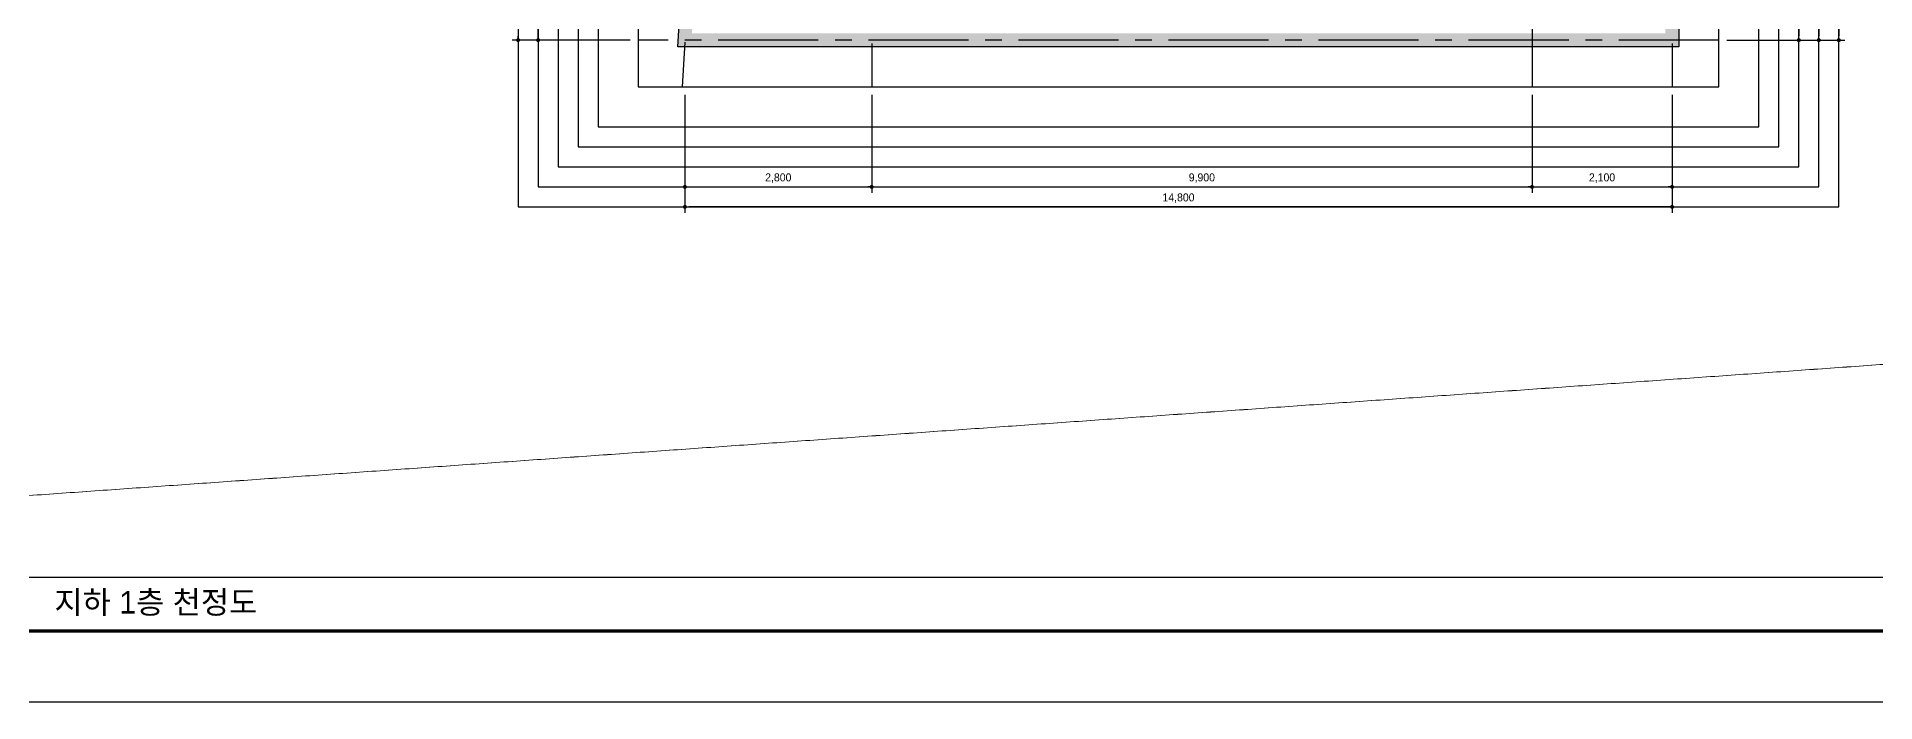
# Model space of a CAD drawing. Header units: millimetres. Extents: x -224448 to 1592092, y -164641 to 319001.
# Drawn here: x -64065 to -36501, y 75662 to 85637 of the extents above; entities that cross this region are included whole.
import ezdxf

# ---------------------------------------------------------------- set-up
doc = ezdxf.new("R2010")
doc.units = ezdxf.units.MM
doc.linetypes.add('CEN', pattern=[62, 60, -1, 0, -1])
doc.linetypes.add('CENTER2', pattern=[1.125, 0.75, -0.125, 0.125, -0.125])
doc.layers.get('Defpoints').update_dxf_attribs({"color": 35})
for name, color, linetype in [('ARREA', 1, 'Continuous'), ('DIM', 3, 'Continuous'), ('I_CON', 2, 'Continuous'), ('I_FORMAT', 7, 'Continuous'), ('I_HAT', 8, 'Continuous')]:
    doc.layers.add(name, color=color, linetype=linetype)
doc.layers.add('I_CEN', color=1, linetype='CEN', lineweight=13)
doc.styles.add('IABU-글꼴스타일', font='')
doc.styles.add('sim', font='')
doc.styles.get('IABU-글꼴스타일').set_extended_font_data('HY울릉도L')
doc.styles.get('sim').set_extended_font_data('Pretendard Variable Light')
doc.dimstyles.new('IABC-100 (SUB)', dxfattribs={"dimscale": 60, "dimtxt": 2, "dimasz": 1, "dimexe": 1.5, "dimexo": 2, "dimgap": 1, "dimtad": 1, "dimdec": 0, "dimdsep": 46, "dimlunit": 6, "dimtxsty": 'IABU-글꼴스타일', "dimblk": '1234_Dot', "dimcen": 1, "dimclrd": 4, "dimclre": 4, "dimclrt": 7, "dimadec": 0, "dimazin": 0, "dimtfac": 1, "dimtdec": 0, "dimtix": 1, "dimtmove": 2, "dimatfit": 3, "dimldrblk": '1234_Dot', "dimfxl": 2, "dimtolj": 1, "dimtzin": 0, "dimarcsym": 0})

# ---------------------------------------------------------------- blocks, each defined once
blk = doc.blocks.new('FR1')
at = {"layer": 'Defpoints'}
blk.add_lwpolyline([(89059, 47504), (131059, 47504), (131059, 17804), (89059, 17804)], close=True, dxfattribs=at)
at = {"layer": 'I_FORMAT'}
blk.add_line((126044, 19673), (90159, 19673), dxfattribs=at)
at = {"layer": 'I_FORMAT', "const_width": 50.2}
blk.add_lwpolyline([(126044, 18873), (90159, 18873), (90159, 46435), (126044, 46435)], dxfattribs=at)
blk = doc.blocks.new('1234_Dot')
at = {"color": 0, "linetype": 'ByBlock', "lineweight": -2}
blk.add_line((-0.5, 0), (-1, 0), dxfattribs=at)
at = {"color": 0, "linetype": 'ByBlock', "const_width": 0.5}
blk.add_lwpolyline([(-0.25, 0, 1), (0.25, 0, 1)], format="xyb", close=True, dxfattribs=at)
blk = doc.blocks.new('*D319')
at = {"layer": 'Defpoints', "color": 0, "ltscale": 50, "transparency": 16777216}
for p in [(-38847, 96087), (-38847, 85587), (-37047, 85587)]:
    blk.add_point(p, dxfattribs=at)
at = {"layer": 'DIM', "color": 4, "lineweight": -2, "ltscale": 50, "transparency": 16777216}
for p, q in [((-38727, 96087), (-36957, 96087)), ((-37047, 96027), (-37047, 85647)), ((-38727, 85587), (-36957, 85587))]:
    blk.add_line(p, q, dxfattribs=at)
at = {"layer": 'DIM', "color": 4, "lineweight": -2, "ltscale": 50, "transparency": 16777216, "xscale": 60, "yscale": 60, "zscale": 60}
for p, rotation in [((-37047, 96087), 90), ((-37047, 85587), 270)]:
    blk.add_blockref('1234_Dot', p, dxfattribs=dict(at, rotation=rotation))
at = {"layer": 'DIM', "color": 7, "ltscale": 50, "transparency": 16777216, "insert": (-37178, 90837), "char_height": 120, "attachment_point": 5, "rotation": 90, "style": 'IABU-글꼴스타일'}
blk.add_mtext('\\A1;10,500', dxfattribs=at)
blk = doc.blocks.new('*D313')
at = {"layer": 'Defpoints', "color": 0, "ltscale": 50, "transparency": 16777216}
for p in [(-38847, 92487), (-38847, 85587), (-37347, 85587)]:
    blk.add_point(p, dxfattribs=at)
at = {"layer": 'DIM', "color": 4, "lineweight": -2, "ltscale": 50, "transparency": 16777216}
for p, q in [((-38727, 92487), (-37257, 92487)), ((-37347, 92427), (-37347, 85647)), ((-38727, 85587), (-37257, 85587))]:
    blk.add_line(p, q, dxfattribs=at)
at = {"layer": 'DIM', "color": 4, "lineweight": -2, "ltscale": 50, "transparency": 16777216, "xscale": 60, "yscale": 60, "zscale": 60}
for p, rotation in [((-37347, 92487), 90), ((-37347, 85587), 270)]:
    blk.add_blockref('1234_Dot', p, dxfattribs=dict(at, rotation=rotation))
at = {"layer": 'DIM', "color": 7, "ltscale": 50, "transparency": 16777216, "insert": (-37478, 89037), "char_height": 120, "attachment_point": 5, "rotation": 90, "style": 'IABU-글꼴스타일'}
blk.add_mtext('\\A1;6,900', dxfattribs=at)
blk = doc.blocks.new('*D314')
at = {"layer": 'Defpoints', "color": 0, "ltscale": 50, "transparency": 16777216}
for p in [(-38847, 89487), (-38847, 85587), (-37647, 85587)]:
    blk.add_point(p, dxfattribs=at)
at = {"layer": 'DIM', "color": 4, "lineweight": -2, "ltscale": 50, "transparency": 16777216}
for p, q in [((-38727, 89487), (-37557, 89487)), ((-37647, 89427), (-37647, 85647)), ((-38727, 85587), (-37557, 85587))]:
    blk.add_line(p, q, dxfattribs=at)
at = {"layer": 'DIM', "color": 4, "lineweight": -2, "ltscale": 50, "transparency": 16777216, "xscale": 60, "yscale": 60, "zscale": 60}
for p, rotation in [((-37647, 89487), 90), ((-37647, 85587), 270)]:
    blk.add_blockref('1234_Dot', p, dxfattribs=dict(at, rotation=rotation))
at = {"layer": 'DIM', "color": 7, "ltscale": 50, "transparency": 16777216, "insert": (-37778, 87537), "char_height": 120, "attachment_point": 5, "rotation": 90, "style": 'IABU-글꼴스타일'}
blk.add_mtext('\\A1;3,900', dxfattribs=at)
blk = doc.blocks.new('*D322')
at = {"layer": 'Defpoints', "color": 0, "ltscale": 50, "transparency": 16777216}
for p in [(-54347, 84887), (-51547, 84887), (-51547, 83387)]:
    blk.add_point(p, dxfattribs=at)
at = {"layer": 'DIM', "color": 4, "lineweight": -2, "ltscale": 50, "transparency": 16777216}
for p, q in [((-54347, 84767), (-54347, 83297)), ((-51547, 84767), (-51547, 83297)), ((-54287, 83387), (-51607, 83387))]:
    blk.add_line(p, q, dxfattribs=at)
at = {"layer": 'DIM', "color": 4, "lineweight": -2, "ltscale": 50, "transparency": 16777216, "xscale": 60, "yscale": 60, "zscale": 60, "rotation": 180}
blk.add_blockref('1234_Dot', (-54347, 83387), dxfattribs=at)
at = {"layer": 'DIM', "color": 4, "lineweight": -2, "ltscale": 50, "transparency": 16777216, "xscale": 60, "yscale": 60, "zscale": 60}
blk.add_blockref('1234_Dot', (-51547, 83387), dxfattribs=at)
at = {"layer": 'DIM', "color": 7, "ltscale": 50, "transparency": 16777216, "insert": (-52947, 83518), "char_height": 120, "attachment_point": 5, "style": 'IABU-글꼴스타일'}
blk.add_mtext('\\A1;2,800', dxfattribs=at)
blk = doc.blocks.new('*D315')
at = {"layer": 'Defpoints', "color": 0, "ltscale": 50, "transparency": 16777216}
for p in [(-51547, 84887), (-41647, 84887), (-41647, 83387)]:
    blk.add_point(p, dxfattribs=at)
at = {"layer": 'DIM', "color": 4, "lineweight": -2, "ltscale": 50, "transparency": 16777216}
for p, q in [((-51547, 84767), (-51547, 83297)), ((-41647, 84767), (-41647, 83297)), ((-51487, 83387), (-41707, 83387))]:
    blk.add_line(p, q, dxfattribs=at)
at = {"layer": 'DIM', "color": 4, "lineweight": -2, "ltscale": 50, "transparency": 16777216, "xscale": 60, "yscale": 60, "zscale": 60, "rotation": 180}
blk.add_blockref('1234_Dot', (-51547, 83387), dxfattribs=at)
at = {"layer": 'DIM', "color": 4, "lineweight": -2, "ltscale": 50, "transparency": 16777216, "xscale": 60, "yscale": 60, "zscale": 60}
blk.add_blockref('1234_Dot', (-41647, 83387), dxfattribs=at)
at = {"layer": 'DIM', "color": 7, "ltscale": 50, "transparency": 16777216, "insert": (-46597, 83518), "char_height": 120, "attachment_point": 5, "style": 'IABU-글꼴스타일'}
blk.add_mtext('\\A1;9,900', dxfattribs=at)
blk = doc.blocks.new('*D316')
at = {"layer": 'Defpoints', "color": 0, "ltscale": 50, "transparency": 16777216}
for p in [(-41647, 84887), (-39547, 84887), (-39547, 83387)]:
    blk.add_point(p, dxfattribs=at)
at = {"layer": 'DIM', "color": 4, "lineweight": -2, "ltscale": 50, "transparency": 16777216}
for p, q in [((-41647, 84767), (-41647, 83297)), ((-39547, 84767), (-39547, 83297)), ((-41587, 83387), (-39607, 83387))]:
    blk.add_line(p, q, dxfattribs=at)
at = {"layer": 'DIM', "color": 4, "lineweight": -2, "ltscale": 50, "transparency": 16777216, "xscale": 60, "yscale": 60, "zscale": 60, "rotation": 180}
blk.add_blockref('1234_Dot', (-41647, 83387), dxfattribs=at)
at = {"layer": 'DIM', "color": 4, "lineweight": -2, "ltscale": 50, "transparency": 16777216, "xscale": 60, "yscale": 60, "zscale": 60}
blk.add_blockref('1234_Dot', (-39547, 83387), dxfattribs=at)
at = {"layer": 'DIM', "color": 7, "ltscale": 50, "transparency": 16777216, "insert": (-40597, 83518), "char_height": 120, "attachment_point": 5, "style": 'IABU-글꼴스타일'}
blk.add_mtext('\\A1;2,100', dxfattribs=at)
blk = doc.blocks.new('*D317')
at = {"layer": 'Defpoints', "color": 0, "ltscale": 50, "transparency": 16777216}
for p in [(-54347, 84887), (-39547, 84887), (-54347, 83087)]:
    blk.add_point(p, dxfattribs=at)
at = {"layer": 'DIM', "color": 4, "lineweight": -2, "ltscale": 50, "transparency": 16777216}
for p, q in [((-54347, 84767), (-54347, 82997)), ((-39547, 84767), (-39547, 82997)), ((-39607, 83087), (-54287, 83087))]:
    blk.add_line(p, q, dxfattribs=at)
at = {"layer": 'DIM', "color": 4, "lineweight": -2, "ltscale": 50, "transparency": 16777216, "xscale": 60, "yscale": 60, "zscale": 60, "rotation": 180}
blk.add_blockref('1234_Dot', (-54347, 83087), dxfattribs=at)
at = {"layer": 'DIM', "color": 4, "lineweight": -2, "ltscale": 50, "transparency": 16777216, "xscale": 60, "yscale": 60, "zscale": 60}
blk.add_blockref('1234_Dot', (-39547, 83087), dxfattribs=at)
at = {"layer": 'DIM', "color": 7, "ltscale": 50, "transparency": 16777216, "insert": (-46947, 83218), "char_height": 120, "attachment_point": 5, "style": 'IABU-글꼴스타일'}
blk.add_mtext('\\A1;14,800', dxfattribs=at)
blk = doc.blocks.new('*D323')
at = {"layer": 'Defpoints', "color": 0, "ltscale": 50, "transparency": 16777216}
for p in [(-56548, 92487), (-55048, 92487), (-55048, 85587)]:
    blk.add_point(p, dxfattribs=at)
at = {"layer": 'DIM', "color": 4, "lineweight": -2, "ltscale": 50, "transparency": 16777216}
for p, q in [((-55168, 92487), (-56638, 92487)), ((-56548, 85647), (-56548, 92427)), ((-55168, 85587), (-56638, 85587))]:
    blk.add_line(p, q, dxfattribs=at)
at = {"layer": 'DIM', "color": 4, "lineweight": -2, "ltscale": 50, "transparency": 16777216, "xscale": 60, "yscale": 60, "zscale": 60}
for p, rotation in [((-56548, 92487), 90), ((-56548, 85587), 270)]:
    blk.add_blockref('1234_Dot', p, dxfattribs=dict(at, rotation=rotation))
at = {"layer": 'DIM', "color": 7, "ltscale": 50, "transparency": 16777216, "insert": (-56680, 89037), "char_height": 120, "attachment_point": 5, "rotation": 90, "style": 'IABU-글꼴스타일'}
blk.add_mtext('\\A1;6,900', dxfattribs=at)
blk = doc.blocks.new('*D325')
at = {"layer": 'Defpoints', "color": 0, "ltscale": 50, "transparency": 16777216}
for p in [(-55048, 96087), (-56848, 85587), (-55048, 85587)]:
    blk.add_point(p, dxfattribs=at)
at = {"layer": 'DIM', "color": 4, "lineweight": -2, "ltscale": 50, "transparency": 16777216}
for p, q in [((-55168, 96087), (-56938, 96087)), ((-56848, 96027), (-56848, 85647)), ((-55168, 85587), (-56938, 85587))]:
    blk.add_line(p, q, dxfattribs=at)
at = {"layer": 'DIM', "color": 4, "lineweight": -2, "ltscale": 50, "transparency": 16777216, "xscale": 60, "yscale": 60, "zscale": 60}
for p, rotation in [((-56848, 96087), 90), ((-56848, 85587), 270)]:
    blk.add_blockref('1234_Dot', p, dxfattribs=dict(at, rotation=rotation))
at = {"layer": 'DIM', "color": 7, "ltscale": 50, "transparency": 16777216, "insert": (-56980, 90837), "char_height": 120, "attachment_point": 5, "rotation": 90, "style": 'IABU-글꼴스타일'}
blk.add_mtext('\\A1;10,500', dxfattribs=at)

msp = doc.modelspace()

# ---------------------------------------------------------------- hatches: boundary and pattern name
at = {"layer": 'I_HAT'}
h = msp.add_hatch(color=256, dxfattribs=at)
h.dxf.hatch_style = 1
h.paths.add_polyline_path([(-39446.945, 96186.983), (-53841.394, 96186.983), (-54452.822, 85486.983), (-39446.945, 85486.983)])
h.paths.add_polyline_path([(-39646.945, 95986.983), (-39646.945, 85686.983), (-54241.068, 85686.983), (-53652.496, 95986.983)], flags=16)
h.paths.add_polyline_path([(-51994.445, 95464.06), (-51994.445, 95038.08), (-51596.945, 95038.08), (-51596.945, 93486.983), (-51496.945, 93486.983), (-51471.945, 93486.983), (-51471.945, 95961.983), (-39671.945, 95961.983), (-39671.945, 92536.983), (-39696.945, 92536.983), (-39696.945, 95936.983), (-51446.945, 95936.983), (-51446.945, 93486.983), (-51496.945, 93486.983), (-51596.945, 93486.983), (-51596.945, 93508.08), (-52581.945, 93508.08), (-52781.945, 93508.08), (-52831.945, 93508.08), (-52831.945, 93458.08), (-53346.21, 93458.08, -1), (-53392.68, 93458.08, -0.414213562), (-53369.445, 93481.315), (-53369.445, 95464.06)], flags=0)
h.paths.add_polyline_path([(-52581.945, 95188.08), (-52581.945, 94248.08), (-52531.945, 94248.08), (-52531.945, 94298.08), (-51994.445, 94298.08), (-51994.445, 93558.08), (-51967.842, 93558.08), (-51880.168, 93608.699), (-51880.168, 93574.058), (-51994.445, 93508.08), (-52108.722, 93574.058), (-52108.722, 93608.699), (-52021.048, 93558.08), (-51994.445, 93558.08), (-51994.445, 93878.08), (-52581.945, 93878.08), (-52581.945, 95188.08), (-52631.945, 95188.08), (-52631.945, 93878.08), (-52731.945, 93878.08), (-52731.945, 95188.08)], flags=0)
h.paths.add_polyline_path([(-51496.945, 92586.983), (-51446.945, 92586.983), (-51446.945, 88186.983), (-51496.945, 88186.983)], flags=0)
h.paths.add_polyline_path([(-51596.945, 92436.983), (-51596.945, 85686.983), (-53855.353, 92436.983)], flags=0)
h.paths.add_polyline_path([(-41596.945, 91356.983), (-41105.081, 91356.983, -1), (-41058.61, 91356.983), (-40596.945, 91356.983), (-40596.945, 89536.983), (-40596.945, 89436.983), (-41596.945, 89436.983), (-40621.945, 87561.983), (-41596.945, 85686.983), (-41596.945, 89436.983), (-40596.945, 89436.983), (-40596.945, 89536.983), (-40646.945, 89536.983), (-41596.945, 89536.983)], flags=0)
h.paths.add_polyline_path([(-40646.945, 91086.983), (-40646.945, 89736.983), (-40696.945, 89736.983), (-40696.945, 89686.983), (-41529.346, 89686.983), (-41529.346, 89736.983), (-41081.846, 89736.983), (-41196.123, 89802.961), (-41196.123, 89837.602), (-41081.846, 89771.624), (-41081.846, 89956.983), (-41529.346, 89956.983), (-41529.346, 90006.983), (-41081.846, 90006.983), (-41081.846, 90226.983), (-41529.346, 90226.983), (-41529.346, 90276.983), (-41081.846, 90276.983), (-41081.846, 90496.983), (-41529.346, 90496.983), (-41529.346, 90546.983), (-41081.846, 90546.983), (-41081.846, 90766.983), (-41529.346, 90766.983), (-41529.346, 90816.983), (-41081.846, 90816.983), (-41081.846, 91036.983), (-41529.346, 91036.983), (-41529.346, 91086.983)], flags=0)

# ---------------------------------------------------------------- linework, layer by layer
at = {"layer": 'ARREA', "color": 1, "linetype": 'CENTER2', "ltscale": 2000}
for p, q in [((-53706.945, 96786.983), (-54386.945, 84886.983)), ((-51546.945, 96786.983), (-51546.945, 84886.983)), ((-39546.945, 96786.983), (-39546.945, 84886.983)), ((-41646.945, 93136.983), (-41646.945, 84886.983)), ((-38846.945, 85586.983), (-55048.087, 85586.983))]:
    msp.add_line(p, q, dxfattribs=at)
at = {"layer": 'Defpoints'}
for points in [[(-37046.945, 98581.049), (-56848.087, 98581.049), (-56848.087, 83086.983), (-37046.945, 83086.983)], [(-37346.945, 98281.049), (-56548.087, 98281.049), (-56548.087, 83386.983), (-37346.945, 83386.983)], [(-37646.945, 97981.049), (-56248.087, 97981.049), (-56248.087, 83686.983), (-37646.945, 83686.983)], [(-37946.945, 97681.049), (-55948.087, 97681.049), (-55948.087, 83986.983), (-37946.945, 83986.983)], [(-38246.945, 97381.049), (-55648.087, 97381.049), (-55648.087, 84286.983), (-38246.945, 84286.983)], [(-38846.945, 96781.049), (-55048.087, 96781.049), (-55048.087, 84886.983), (-38846.945, 84886.983)]]:
    msp.add_lwpolyline(points, close=True, dxfattribs=at)
at = {"layer": 'I_CEN'}
msp.add_line((312010, 105361.633), (-107990, 75661.633), dxfattribs=at)
at = {"layer": 'I_CON'}
for p, q in [((-54452.822, 85486.983), (-53841.394, 96186.983)), ((-39446.945, 96186.983), (-39446.945, 85486.983)), ((-39446.945, 85486.983), (-54452.822, 85486.983))]:
    msp.add_line(p, q, dxfattribs=at)

# ---------------------------------------------------------------- block references
at = {"layer": 'I_HAT'}
msp.add_blockref('FR1', (-155048.58, 57857.947), dxfattribs=at)

# ---------------------------------------------------------------- texts
at = {"layer": 'I_FORMAT', "insert": (-60106.126, 77142.024), "char_height": 337.5, "width": 7388.34687, "attachment_point": 5, "style": 'sim'}
msp.add_mtext('\\pxql;지하 1층 천정도', dxfattribs=at)

# ---------------------------------------------------------------- dimensions: what is measured, and where the dimension line sits
at = {"layer": 'DIM', "ltscale": 50}
for base, p1, p2, picture, middle in [((-56848.087, 85586.983), (-55048.087, 96086.983), (-55048.087, 85586.983), '*D325', (-56979.515, 90836.983)), ((-37046.945, 85586.983), (-38846.945, 96086.983), (-38846.945, 85586.983), '*D319', (-37178.374, 90836.983)), ((-56548.087, 92486.983), (-55048.087, 85586.983), (-55048.087, 92486.983), '*D323', (-56679.515, 89036.983)), ((-37346.945, 85586.983), (-38846.945, 92486.983), (-38846.945, 85586.983), '*D313', (-37478.374, 89036.983)), ((-37646.945, 85586.983), (-38846.945, 89486.983), (-38846.945, 85586.983), '*D314', (-37778.374, 87536.983))]:
    dim = msp.add_linear_dim(base=base, p1=p1, p2=p2, angle=90, dimstyle='IABC-100 (SUB)', dxfattribs=at)
    dim.commit()
    dim.dimension.update_dxf_attribs({"geometry": picture, "text_midpoint": middle})
for base, p1, p2, picture, middle in [((-51546.945, 83386.983), (-54346.945, 84886.983), (-51546.945, 84886.983), '*D322', (-52946.945, 83518.412)), ((-54346.945, 83086.983), (-39546.945, 84886.983), (-54346.945, 84886.983), '*D317', (-46946.945, 83218.412)), ((-41646.945, 83386.983), (-51546.945, 84886.983), (-41646.945, 84886.983), '*D315', (-46596.945, 83518.412)), ((-39546.945, 83386.983), (-41646.945, 84886.983), (-39546.945, 84886.983), '*D316', (-40596.945, 83518.412))]:
    dim = msp.add_linear_dim(base=base, p1=p1, p2=p2, dimstyle='IABC-100 (SUB)', dxfattribs=at)
    dim.commit()
    dim.dimension.update_dxf_attribs({"geometry": picture, "text_midpoint": middle})

doc.saveas('drawing.dxf')
